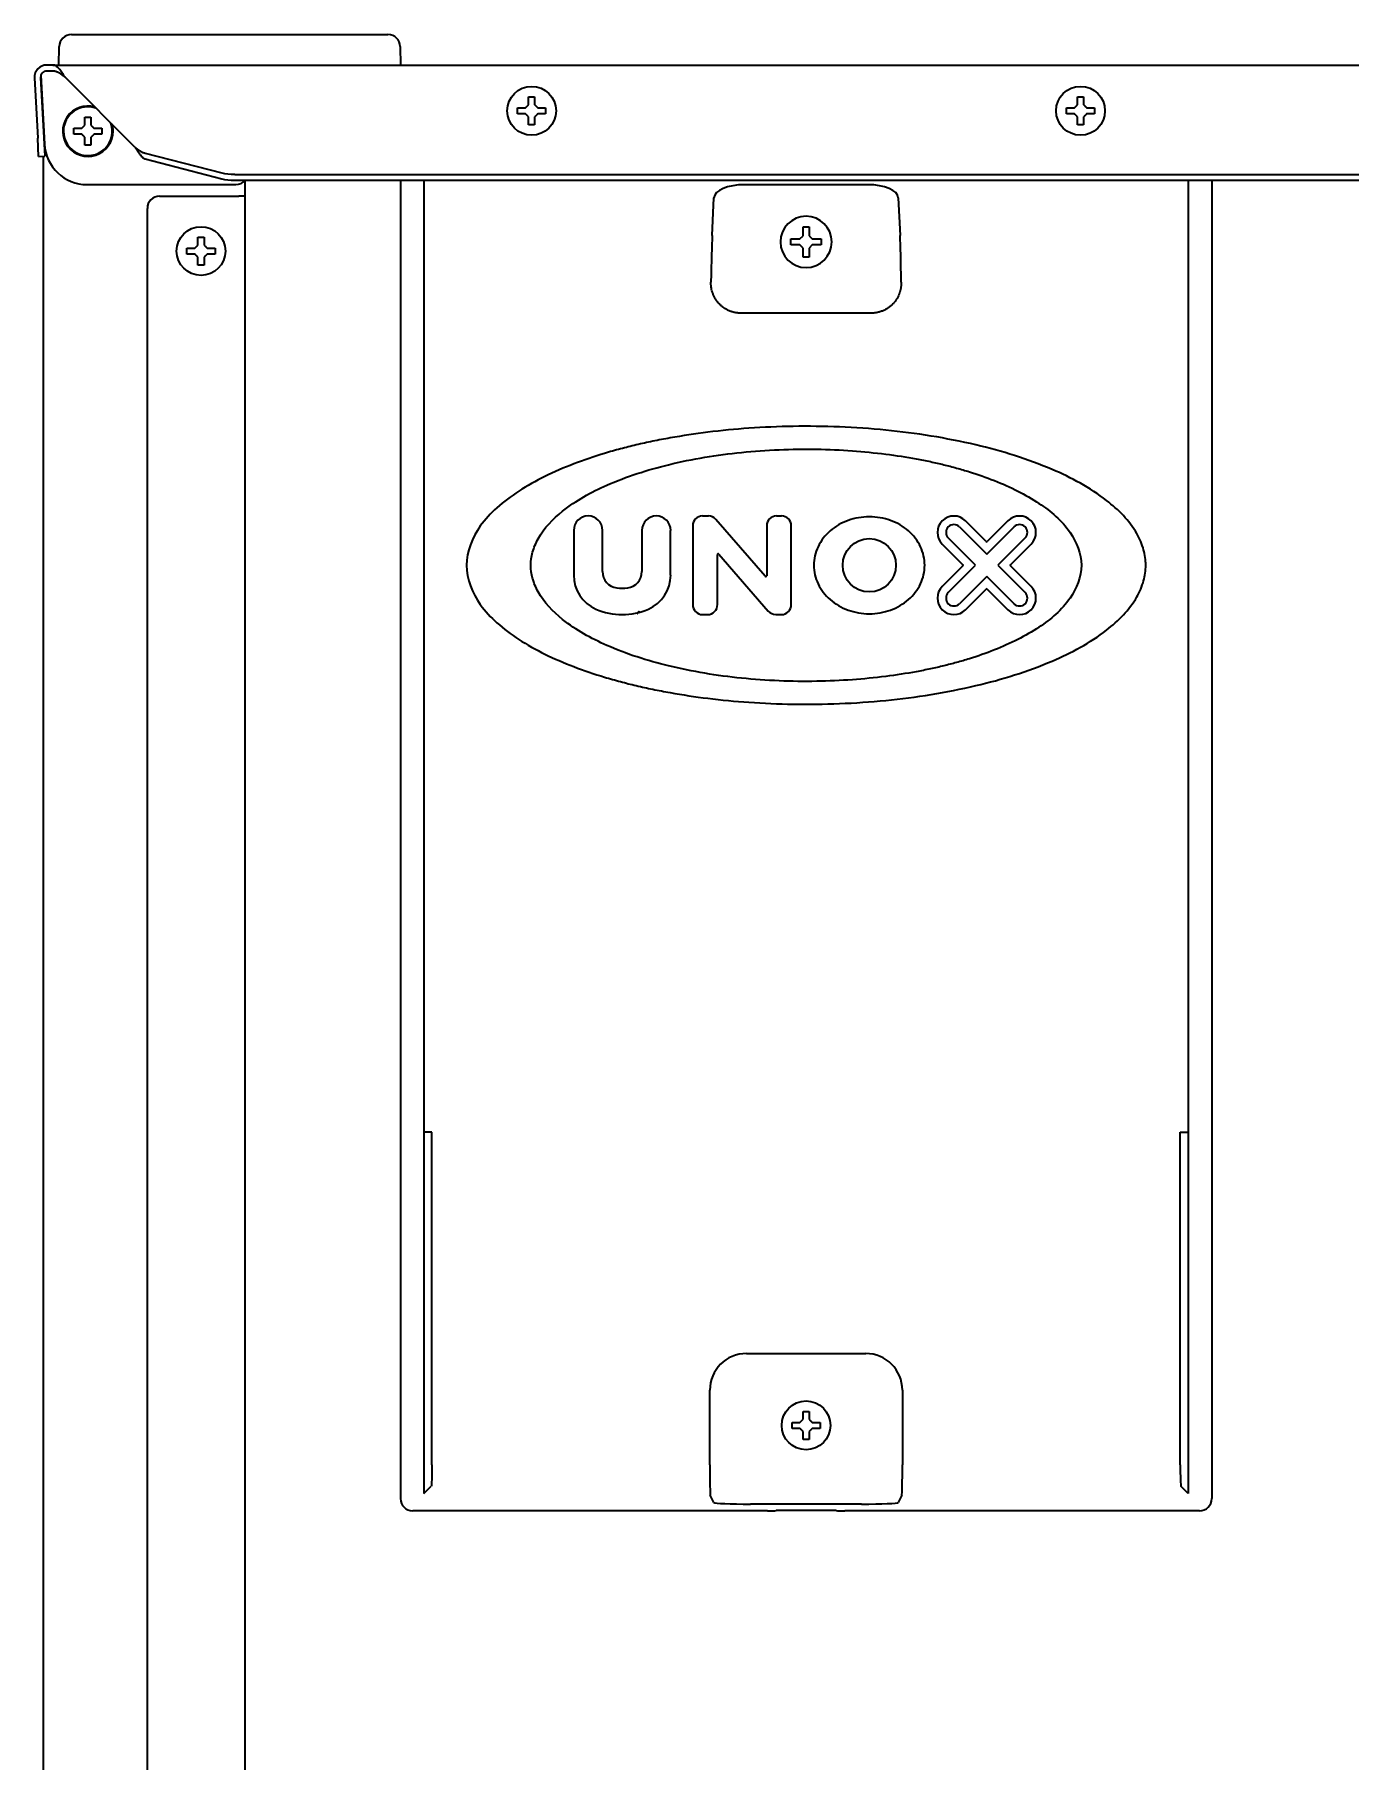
# Model space of a CAD drawing. Extents: x 5997 to 10491, y -672 to 3708.
# Drawn here: x 5997.1 to 6212.8, y 2130.2 to 2413.3 of the extents above; entities that cross this region are included whole.
import ezdxf

# ---------------------------------------------------------------- set-up
doc = ezdxf.new("R2010")
doc.units = 0
doc.header["$LTSCALE"] = 5
doc.layers.add('1', color=7, linetype='CONTINUOUS', true_color=0xffffff)

msp = doc.modelspace()

# ---------------------------------------------------------------- linework, layer by layer
at = {"layer": '1', "color": 7, "linetype": 'Continuous', "lineweight": 35}
for p, q in [((6003.13, 2413.33), (6008.12, 2413.33)), ((6008.12, 2413.33), (6050.02, 2413.33)), ((6050.02, 2413.33), (6055.02, 2413.33)), ((6001.07, 2408.33), (6001.13, 2411.36)), ((6057.02, 2411.36), (6057.07, 2408.33)), ((5998.07, 2406.27), (5998.59, 2396.37)), ((5998.13, 2406.66), (5998.72, 2395.37)), ((6000.07, 2408.33), (5999.07, 2408.33)), ((6000.07, 2407.33), (5999.07, 2407.33)), ((6000.07, 2408.33), (6857.07, 2408.33)), ((6013.54, 2394.86), (6002.07, 2406.33)), ((5997.08, 2406.22), (5997.59, 2396.32)), ((6076.27, 2400.83), (6076.27, 2401.33)), ((6076.27, 2400.33), (6076.27, 2400.83)), ((6080.87, 2401.33), (6080.87, 2400.83)), ((6080.87, 2400.83), (6080.87, 2400.33)), ((6166.27, 2400.83), (6166.27, 2401.33)), ((6166.27, 2400.33), (6166.27, 2400.83)), ((6170.87, 2401.33), (6170.87, 2400.83)), ((6170.87, 2400.83), (6170.87, 2400.33)), ((6003.52, 2397.48), (6003.52, 2397.98)), ((6008.12, 2397.98), (6008.12, 2397.48)), ((5997.75, 2393.33), (5997.59, 2396.32)), ((5998.59, 2396.37), (5998.75, 2393.38)), ((6003.52, 2396.98), (6003.52, 2397.48)), ((6008.12, 2397.48), (6008.12, 2396.98)), ((5997.75, 2393.33), (5998.75, 2393.38)), ((5998.57, 1373.93), (5998.57, 2393.36)), ((6015.2, 2393.89), (6027.79, 2390.64)), ((6015.2, 2392.93), (6027.79, 2389.67)), ((6029.91, 2390.41), (6827.23, 2390.41)), ((6029.91, 2389.44), (6827.23, 2389.44)), ((6031.57, 2389.44), (6031.57, 1394.13)), ((6057.07, 2389.44), (6057.07, 2173.32)), ((6060.92, 2389.44), (6060.92, 2233.39)), ((6186.23, 2389.44), (6186.23, 2233.39)), ((6190.07, 2389.44), (6190.07, 2173.32)), ((6005.7, 2388.73), (6030.08, 2388.73)), ((6017.57, 2386.83), (6030.57, 2386.83)), ((6031.57, 2386.83), (6030.57, 2386.83)), ((6108.17, 2380.37), (6108.47, 2386.57)), ((6133.68, 2388.71), (6113.47, 2388.71)), ((6138.68, 2386.57), (6138.97, 2380.37)), ((6015.57, 1396.13), (6015.57, 2384.83)), ((6123.07, 2380.33), (6123.07, 2381.83)), ((6123.07, 2381.83), (6124.07, 2381.83)), ((6124.07, 2381.83), (6124.07, 2380.33)), ((6022.07, 2377.83), (6022.07, 2378.33)), ((6026.67, 2378.33), (6026.67, 2377.83)), ((6121.07, 2379.83), (6122.57, 2379.83)), ((6121.07, 2379.33), (6121.07, 2379.83)), ((6121.07, 2378.83), (6121.07, 2379.33)), ((6122.57, 2378.83), (6121.07, 2378.83)), ((6122.57, 2379.83), (6123.07, 2380.33)), ((6123.07, 2378.33), (6122.57, 2378.83)), ((6123.07, 2376.83), (6123.07, 2378.33)), ((6124.07, 2380.33), (6124.57, 2379.83)), ((6124.57, 2378.83), (6124.07, 2378.33)), ((6124.07, 2378.33), (6124.07, 2376.83)), ((6124.57, 2379.83), (6126.07, 2379.83)), ((6126.07, 2378.83), (6124.57, 2378.83)), ((6126.07, 2379.83), (6126.07, 2379.33)), ((6126.07, 2379.33), (6126.07, 2378.83)), ((6022.07, 2377.33), (6022.07, 2377.83)), ((6026.67, 2377.83), (6026.67, 2377.33)), ((6124.07, 2376.83), (6123.07, 2376.83)), ((6134.25, 2367.65), (6112.9, 2367.65)), ((6105, 2332.79), (6105, 2319.87)), ((6107.55, 2334.4), (6106.61, 2334.4)), ((6116.88, 2324.52), (6108.77, 2333.85)), ((6117.11, 2332.79), (6117.11, 2324.61)), ((6119.53, 2334.4), (6118.73, 2334.4)), ((6121.15, 2319.87), (6121.15, 2332.79)), ((6153.09, 2330.23), (6149.7, 2333.61)), ((6156.66, 2333.61), (6153.28, 2330.23)), ((6085.48, 2332.05), (6085.48, 2324.7)), ((6090.19, 2325.29), (6090.19, 2332.05)), ((6096.65, 2332.05), (6096.65, 2325.29)), ((6101.36, 2324.7), (6101.36, 2332.05)), ((6145.9, 2329.81), (6149.28, 2326.42)), ((6151.37, 2326.33), (6146.89, 2330.8)), ((6148.71, 2332.62), (6153.18, 2328.14)), ((6153.18, 2328.14), (6157.66, 2332.62)), ((6159.48, 2330.8), (6155, 2326.33)), ((6157.09, 2326.42), (6160.47, 2329.81)), ((6109.04, 2319.87), (6109.04, 2328.05)), ((6109.27, 2328.14), (6117.38, 2318.81)), ((6149.28, 2326.23), (6145.9, 2322.85)), ((6146.89, 2321.85), (6151.37, 2326.33)), ((6153.18, 2324.51), (6148.71, 2320.03)), ((6157.66, 2320.03), (6153.18, 2324.51)), ((6155, 2326.33), (6159.48, 2321.85)), ((6160.47, 2322.85), (6157.09, 2326.23)), ((6149.7, 2319.04), (6153.09, 2322.42)), ((6153.28, 2322.42), (6156.66, 2319.04)), ((6106.61, 2318.25), (6107.42, 2318.25)), ((6118.6, 2318.25), (6119.53, 2318.25)), ((6060.92, 2233.39), (6060.92, 2174.17)), ((6062.23, 2233.39), (6060.92, 2233.39)), ((6062.23, 2178.87), (6062.23, 2233.39)), ((6184.91, 2178.87), (6184.91, 2233.39)), ((6184.91, 2233.39), (6186.23, 2233.39)), ((6186.23, 2233.39), (6186.23, 2174.17)), ((6113.79, 2197.11), (6133.36, 2197.11)), ((6107.79, 2178.87), (6107.79, 2191.11)), ((6139.36, 2191.11), (6139.36, 2178.87)), ((6121.27, 2185.33), (6121.27, 2185.83)), ((6125.87, 2185.83), (6125.87, 2185.33)), ((6121.27, 2184.83), (6121.27, 2185.33)), ((6125.87, 2185.33), (6125.87, 2184.83)), ((6060.92, 2174.17), (6062.11, 2175.37)), ((6186.23, 2174.17), (6185.03, 2175.37)), ((6117.24, 2171.33), (6059.07, 2171.33)), ((6108.47, 2172.67), (6107.87, 2173.87)), ((6132.68, 2172.43), (6114.47, 2172.43)), ((6127.07, 2171.4), (6120.07, 2171.4)), ((6188.07, 2171.33), (6129.9, 2171.33)), ((6139.27, 2173.87), (6138.68, 2172.67))]:
    msp.add_line(p, q, dxfattribs=at)
for centre, radius in [((6078.57, 2400.83), 4), ((6168.57, 2400.83), 4), ((6024.37, 2377.83), 4), ((6133.94, 2326.33), 4.37), ((6123.57, 2185.33), 4)]:
    msp.add_circle(centre, radius, dxfattribs=at)
for centre, radius, start, end in [((6003.13, 2411.33), 2, 90, 179), ((6055.02, 2411.33), 2, 1, 90), ((5999.07, 2406.33), 2, 90, 183), ((5999.07, 2406.33), 1, 90, 183), ((6005.82, 2397.48), 4.13, 74.0475, 0), ((6005.82, 2397.48), 4, 70.6332, 180), ((6005.82, 2397.48), 4, 180, 19.3612), ((6005.82, 2397.48), 4.13, 0, 15.9581), ((6017.57, 2384.83), 2, 90, 180), ((6123.57, 2379.33), 4.2, 0, 180), ((6123.57, 2379.33), 4.2, 180, 0), ((6087.84, 2332.05), 2.36, 0, 180), ((6099.01, 2332.05), 2.36, 0, 180), ((6106.61, 2332.79), 1.62, 90, 180), ((6107.55, 2332.79), 1.62, 41, 90), ((6118.73, 2332.79), 1.62, 90, 180), ((6119.53, 2332.79), 1.62, 0, 90), ((6147.8, 2331.71), 2.69, 45, 225), ((6147.8, 2331.71), 1.29, 45, 225), ((6158.57, 2331.71), 2.69, 315, 135), ((6158.57, 2331.71), 1.29, 315, 135), ((6153.18, 2330.32), 0.135, 225, 315), ((6109.17, 2328.05), 0.135, 41, 180), ((6091.54, 2324.7), 6.06, 180, 246.4218), ((6092.88, 2325.29), 2.69, 180, 262.3377), ((6093.96, 2325.29), 2.69, 277.6623, 0), ((6095.31, 2324.7), 6.06, 293.5782, 0), ((6116.98, 2324.61), 0.135, 221, 0), ((6149.19, 2326.33), 0.135, 315, 45), ((6157.18, 2326.33), 0.135, 135, 225), ((6093.42, 2329.29), 6.73, 262.3377, 277.6623), ((6147.8, 2320.94), 2.69, 135, 315), ((6147.8, 2320.94), 1.29, 135, 315), ((6153.18, 2322.33), 0.135, 45, 135), ((6158.57, 2320.94), 2.69, 225, 45), ((6158.57, 2320.94), 1.29, 225, 45), ((6093.42, 2329.02), 10.77, 246.4218, 293.5782), ((6106.61, 2319.87), 1.62, 180, 270), ((6107.42, 2319.87), 1.62, 270, 0), ((6118.6, 2319.87), 1.62, 221, 270), ((6119.53, 2319.87), 1.62, 270, 0)]:
    msp.add_arc(centre, radius, start, end, dxfattribs=at)
for centre, major_axis, ratio, start_param, end_param in [((6005.71, 2395.75), (2.31, 6.64), 0.995739, 1.958905, 3.474527), ((6029.91, 2391.19), (3, 0), 0.258819, 3.926991, 4.712389), ((6029.91, 2390.22), (-3, 0), 0.258819, 0.785398, 1.570796), ((6030.07, 2390.73), (-1.42, 1.42), 0.992433, 2.359993, 3.233014), ((6113.47, 2386.53), (5, 0), 0.436764, 1.570796, 3.124139), ((6133.68, 2386.53), (-5, 0), 0.436764, 3.159046, 4.712389), ((6108.35, 2353.12), (0, 29), 0.017455, 0.349066, 0.828488), ((6138.8, 2353.12), (0, 29), 0.017455, -0.828488, -0.349066), ((6113.79, 2191.11), (-4.24, 4.24), 0.999594, -0.785246, 0.785246), ((6133.36, 2191.11), (4.24, 4.24), 0.999594, 5.497939, 7.068431), ((6107.87, 2178.87), (0, 5), 0.017455, 1.570796, 3.106686), ((6139.27, 2178.87), (0, 5), 0.017455, 3.176499, 4.712389), ((6185.04, 2178.87), (0, 3.5), 0.034921, 1.570796, 3.106686), ((6059.07, 2173.33), (1.42, 1.42), 0.998783, 2.356803, 3.926382), ((6114.47, 2172.68), (6, 0), 0.040741, 3.159046, 4.712389), ((6117.24, 2171.38), (1.5, 0), 0.034921, 4.712389, 5.943348), ((6120.07, 2171.34), (1.5, 0), 0.034921, 1.570796, 2.801756), ((6127.07, 2171.34), (-1.5, 0), 0.034921, 3.48143, 4.712389), ((6129.9, 2171.38), (-1.5, 0), 0.034921, 0.339837, 1.570796), ((6132.68, 2172.68), (-6, 0), 0.040741, 1.570796, 3.124139), ((6188.07, 2173.33), (-1.42, 1.42), 0.998783, 2.356803, 3.926382)]:
    msp.add_ellipse(centre, major_axis=major_axis, ratio=ratio, start_param=start_param, end_param=end_param, dxfattribs=at)
at = {"layer": '1', "color": 7, "linetype": 'Continuous', "lineweight": 35, "extrusion": (0, 0, -1)}
msp.add_ellipse((6062.11, 2178.87), major_axis=(0, 3.5), ratio=0.034921, start_param=1.570796, end_param=3.106686, dxfattribs=at)
at = {"layer": '1', "color": 7, "linetype": 'Continuous', "lineweight": 35}
for points in [[(6002.07, 2406.33), (6001.91, 2406.59), (6001.57, 2407.11), (6001.07, 2407.78), (6000.57, 2408.22), (6000.24, 2408.33), (6000.07, 2408.33)], [(6002.07, 2406.33), (6002.01, 2406.38), (6001.87, 2406.48), (6001.67, 2406.64), (6001.47, 2406.78), (6001.27, 2406.92), (6001.07, 2407.04), (6000.87, 2407.14), (6000.67, 2407.22), (6000.47, 2407.28), (6000.27, 2407.32), (6000.14, 2407.33), (6000.07, 2407.33)], [(6077.57, 2401.33), (6077.6, 2401.35), (6077.64, 2401.4), (6077.72, 2401.47), (6077.79, 2401.54), (6077.86, 2401.61), (6077.93, 2401.68), (6078, 2401.75), (6078.05, 2401.8), (6078.07, 2401.83)], [(6078.07, 2401.83), (6078.07, 2401.88), (6078.07, 2401.99), (6078.07, 2402.15), (6078.07, 2402.31), (6078.07, 2402.46), (6078.07, 2402.62), (6078.07, 2402.77), (6078.07, 2402.94), (6078.07, 2403.06), (6078.07, 2403.13)], [(6078.07, 2403.13), (6078.24, 2403.13), (6078.57, 2403.13), (6078.91, 2403.13), (6079.07, 2403.13)], [(6079.07, 2401.83), (6079.1, 2401.8), (6079.15, 2401.75), (6079.22, 2401.68), (6079.3, 2401.6), (6079.37, 2401.53), (6079.43, 2401.46), (6079.5, 2401.4), (6079.55, 2401.35), (6079.57, 2401.33)], [(6079.57, 2401.33), (6079.63, 2401.33), (6079.74, 2401.33), (6079.9, 2401.33), (6080.06, 2401.33), (6080.21, 2401.33), (6080.36, 2401.33), (6080.52, 2401.33), (6080.69, 2401.33), (6080.81, 2401.33), (6080.87, 2401.33)], [(6167.57, 2401.33), (6167.6, 2401.35), (6167.64, 2401.4), (6167.72, 2401.47), (6167.79, 2401.54), (6167.86, 2401.61), (6167.93, 2401.68), (6168, 2401.75), (6168.05, 2401.8), (6168.07, 2401.83)], [(6168.07, 2401.83), (6168.07, 2401.88), (6168.07, 2401.99), (6168.07, 2402.15), (6168.07, 2402.31), (6168.07, 2402.46), (6168.07, 2402.62), (6168.07, 2402.77), (6168.07, 2402.94), (6168.07, 2403.06), (6168.07, 2403.13)], [(6168.07, 2403.13), (6168.24, 2403.13), (6168.57, 2403.13), (6168.91, 2403.13), (6169.07, 2403.13)], [(6169.07, 2401.83), (6169.1, 2401.8), (6169.15, 2401.75), (6169.22, 2401.68), (6169.3, 2401.6), (6169.37, 2401.53), (6169.43, 2401.46), (6169.5, 2401.4), (6169.55, 2401.35), (6169.57, 2401.33)], [(6169.57, 2401.33), (6169.63, 2401.33), (6169.74, 2401.33), (6169.9, 2401.33), (6170.06, 2401.33), (6170.21, 2401.33), (6170.36, 2401.33), (6170.52, 2401.33), (6170.69, 2401.33), (6170.81, 2401.33), (6170.87, 2401.33)], [(6004.82, 2397.98), (6004.85, 2398), (6004.89, 2398.05), (6004.97, 2398.12), (6005.04, 2398.19), (6005.11, 2398.26), (6005.18, 2398.33), (6005.25, 2398.4), (6005.3, 2398.45), (6005.32, 2398.48)], [(6005.32, 2398.48), (6005.32, 2398.53), (6005.32, 2398.64), (6005.32, 2398.8), (6005.32, 2398.96), (6005.32, 2399.11), (6005.32, 2399.27), (6005.32, 2399.42), (6005.32, 2399.59), (6005.32, 2399.71), (6005.32, 2399.78)], [(6005.32, 2399.78), (6005.49, 2399.78), (6005.82, 2399.78), (6006.16, 2399.78), (6006.32, 2399.78)], [(6006.32, 2398.48), (6006.35, 2398.45), (6006.4, 2398.4), (6006.47, 2398.33), (6006.55, 2398.25), (6006.62, 2398.18), (6006.68, 2398.11), (6006.75, 2398.05), (6006.8, 2398), (6006.82, 2397.98)], [(6006.82, 2397.98), (6006.88, 2397.98), (6006.99, 2397.98), (6007.15, 2397.98), (6007.31, 2397.98), (6007.46, 2397.98), (6007.61, 2397.98), (6007.77, 2397.98), (6007.94, 2397.98), (6008.06, 2397.98), (6008.12, 2397.98)], [(6077.57, 2400.33), (6077.52, 2400.33), (6077.41, 2400.33), (6077.25, 2400.33), (6077.09, 2400.33), (6076.93, 2400.33), (6076.78, 2400.33), (6076.63, 2400.33), (6076.46, 2400.33), (6076.34, 2400.33), (6076.27, 2400.33)], [(6078.07, 2399.83), (6078.05, 2399.85), (6078, 2399.9), (6077.92, 2399.98), (6077.85, 2400.05), (6077.78, 2400.12), (6077.71, 2400.19), (6077.64, 2400.26), (6077.6, 2400.3), (6077.57, 2400.33)], [(6079.07, 2398.53), (6078.91, 2398.53), (6078.57, 2398.53), (6078.24, 2398.53), (6078.07, 2398.53)], [(6079.57, 2400.33), (6079.55, 2400.3), (6079.5, 2400.25), (6079.43, 2400.18), (6079.36, 2400.11), (6079.29, 2400.04), (6079.22, 2399.97), (6079.14, 2399.9), (6079.1, 2399.85), (6079.07, 2399.83)], [(6079.07, 2399.83), (6079.07, 2399.77), (6079.07, 2399.66), (6079.07, 2399.5), (6079.07, 2399.34), (6079.07, 2399.19), (6079.07, 2399.04), (6079.07, 2398.88), (6079.07, 2398.71), (6079.07, 2398.59), (6079.07, 2398.53)], [(6167.57, 2400.33), (6167.52, 2400.33), (6167.41, 2400.33), (6167.25, 2400.33), (6167.09, 2400.33), (6166.93, 2400.33), (6166.78, 2400.33), (6166.63, 2400.33), (6166.46, 2400.33), (6166.34, 2400.33), (6166.27, 2400.33)], [(6168.07, 2399.83), (6168.05, 2399.85), (6168, 2399.9), (6167.92, 2399.98), (6167.85, 2400.05), (6167.78, 2400.12), (6167.71, 2400.19), (6167.64, 2400.26), (6167.6, 2400.3), (6167.57, 2400.33)], [(6169.07, 2398.53), (6168.91, 2398.53), (6168.57, 2398.53), (6168.24, 2398.53), (6168.07, 2398.53)], [(6169.57, 2400.33), (6169.55, 2400.3), (6169.5, 2400.25), (6169.43, 2400.18), (6169.36, 2400.11), (6169.29, 2400.04), (6169.22, 2399.97), (6169.14, 2399.9), (6169.1, 2399.85), (6169.07, 2399.83)], [(6169.07, 2399.83), (6169.07, 2399.77), (6169.07, 2399.66), (6169.07, 2399.5), (6169.07, 2399.34), (6169.07, 2399.19), (6169.07, 2399.04), (6169.07, 2398.88), (6169.07, 2398.71), (6169.07, 2398.59), (6169.07, 2398.53)], [(6004.82, 2396.98), (6004.77, 2396.98), (6004.66, 2396.98), (6004.5, 2396.98), (6004.34, 2396.98), (6004.18, 2396.98), (6004.03, 2396.98), (6003.88, 2396.98), (6003.71, 2396.98), (6003.59, 2396.98), (6003.52, 2396.98)], [(6005.32, 2396.48), (6005.3, 2396.5), (6005.25, 2396.55), (6005.17, 2396.63), (6005.1, 2396.7), (6005.03, 2396.77), (6004.96, 2396.84), (6004.89, 2396.91), (6004.85, 2396.95), (6004.82, 2396.98)], [(6006.32, 2395.18), (6006.16, 2395.18), (6005.82, 2395.18), (6005.49, 2395.18), (6005.32, 2395.18)], [(6006.82, 2396.98), (6006.8, 2396.95), (6006.75, 2396.9), (6006.68, 2396.83), (6006.61, 2396.76), (6006.54, 2396.69), (6006.47, 2396.62), (6006.39, 2396.55), (6006.35, 2396.5), (6006.32, 2396.48)], [(6006.32, 2396.48), (6006.32, 2396.42), (6006.32, 2396.31), (6006.32, 2396.15), (6006.32, 2395.99), (6006.32, 2395.84), (6006.32, 2395.69), (6006.32, 2395.53), (6006.32, 2395.36), (6006.32, 2395.24), (6006.32, 2395.18)], [(6013.54, 2394.86), (6013.58, 2394.79), (6013.68, 2394.64), (6013.82, 2394.43), (6013.96, 2394.22), (6014.09, 2394.01), (6014.23, 2393.82), (6014.37, 2393.64), (6014.51, 2393.47), (6014.65, 2393.33), (6014.79, 2393.19), (6014.93, 2393.08), (6015.07, 2392.99), (6015.16, 2392.95), (6015.2, 2392.93)], [(6013.54, 2394.86), (6013.6, 2394.81), (6013.72, 2394.72), (6013.91, 2394.57), (6014.09, 2394.44), (6014.28, 2394.31), (6014.46, 2394.19), (6014.65, 2394.09), (6014.83, 2394.01), (6015.02, 2393.94), (6015.14, 2393.91), (6015.2, 2393.89)], [(6023.37, 2378.33), (6023.4, 2378.35), (6023.44, 2378.4), (6023.52, 2378.47), (6023.59, 2378.54), (6023.66, 2378.61), (6023.73, 2378.68), (6023.8, 2378.75), (6023.85, 2378.8), (6023.87, 2378.83)], [(6023.87, 2378.83), (6023.87, 2378.88), (6023.87, 2378.99), (6023.87, 2379.15), (6023.87, 2379.31), (6023.87, 2379.46), (6023.87, 2379.62), (6023.87, 2379.77), (6023.87, 2379.94), (6023.87, 2380.06), (6023.87, 2380.13)], [(6023.87, 2380.13), (6024.04, 2380.13), (6024.37, 2380.13), (6024.71, 2380.13), (6024.87, 2380.13)], [(6024.87, 2378.83), (6024.9, 2378.8), (6024.95, 2378.75), (6025.02, 2378.68), (6025.1, 2378.6), (6025.17, 2378.53), (6025.23, 2378.46), (6025.3, 2378.4), (6025.35, 2378.35), (6025.37, 2378.33)], [(6025.37, 2378.33), (6025.43, 2378.33), (6025.54, 2378.33), (6025.7, 2378.33), (6025.86, 2378.33), (6026.01, 2378.33), (6026.16, 2378.33), (6026.32, 2378.33), (6026.49, 2378.33), (6026.61, 2378.33), (6026.67, 2378.33)], [(6023.37, 2377.33), (6023.32, 2377.33), (6023.21, 2377.33), (6023.05, 2377.33), (6022.89, 2377.33), (6022.73, 2377.33), (6022.58, 2377.33), (6022.43, 2377.33), (6022.26, 2377.33), (6022.14, 2377.33), (6022.07, 2377.33)], [(6023.87, 2376.83), (6023.85, 2376.85), (6023.8, 2376.9), (6023.72, 2376.98), (6023.65, 2377.05), (6023.58, 2377.12), (6023.51, 2377.19), (6023.44, 2377.26), (6023.4, 2377.3), (6023.37, 2377.33)], [(6024.87, 2375.53), (6024.71, 2375.53), (6024.37, 2375.53), (6024.04, 2375.53), (6023.87, 2375.53)], [(6025.37, 2377.33), (6025.35, 2377.3), (6025.3, 2377.25), (6025.23, 2377.18), (6025.16, 2377.11), (6025.09, 2377.04), (6025.02, 2376.97), (6024.94, 2376.9), (6024.9, 2376.85), (6024.87, 2376.83)], [(6024.87, 2376.83), (6024.87, 2376.77), (6024.87, 2376.66), (6024.87, 2376.5), (6024.87, 2376.34), (6024.87, 2376.19), (6024.87, 2376.04), (6024.87, 2375.88), (6024.87, 2375.71), (6024.87, 2375.59), (6024.87, 2375.53)], [(6122.57, 2185.83), (6122.6, 2185.85), (6122.64, 2185.9), (6122.72, 2185.97), (6122.79, 2186.04), (6122.86, 2186.11), (6122.93, 2186.18), (6123, 2186.25), (6123.05, 2186.3), (6123.07, 2186.33)], [(6123.07, 2186.33), (6123.07, 2186.38), (6123.07, 2186.49), (6123.07, 2186.65), (6123.07, 2186.81), (6123.07, 2186.96), (6123.07, 2187.12), (6123.07, 2187.27), (6123.07, 2187.44), (6123.07, 2187.56), (6123.07, 2187.63)], [(6123.07, 2187.63), (6123.24, 2187.63), (6123.57, 2187.63), (6123.91, 2187.63), (6124.07, 2187.63)], [(6124.07, 2186.33), (6124.1, 2186.3), (6124.15, 2186.25), (6124.22, 2186.18), (6124.3, 2186.1), (6124.37, 2186.03), (6124.43, 2185.96), (6124.5, 2185.9), (6124.55, 2185.85), (6124.57, 2185.83)], [(6124.57, 2185.83), (6124.63, 2185.83), (6124.74, 2185.83), (6124.9, 2185.83), (6125.06, 2185.83), (6125.21, 2185.83), (6125.36, 2185.83), (6125.52, 2185.83), (6125.69, 2185.83), (6125.81, 2185.83), (6125.87, 2185.83)], [(6122.57, 2184.83), (6122.52, 2184.83), (6122.41, 2184.83), (6122.25, 2184.83), (6122.09, 2184.83), (6121.93, 2184.83), (6121.78, 2184.83), (6121.63, 2184.83), (6121.46, 2184.83), (6121.34, 2184.83), (6121.27, 2184.83)], [(6123.07, 2184.33), (6123.05, 2184.35), (6123, 2184.4), (6122.92, 2184.48), (6122.85, 2184.55), (6122.78, 2184.62), (6122.71, 2184.69), (6122.64, 2184.76), (6122.6, 2184.8), (6122.57, 2184.83)], [(6124.07, 2183.03), (6123.91, 2183.03), (6123.57, 2183.03), (6123.24, 2183.03), (6123.07, 2183.03)], [(6124.57, 2184.83), (6124.55, 2184.8), (6124.5, 2184.75), (6124.43, 2184.68), (6124.36, 2184.61), (6124.29, 2184.54), (6124.22, 2184.47), (6124.14, 2184.4), (6124.1, 2184.35), (6124.07, 2184.33)], [(6124.07, 2184.33), (6124.07, 2184.27), (6124.07, 2184.16), (6124.07, 2184), (6124.07, 2183.84), (6124.07, 2183.69), (6124.07, 2183.54), (6124.07, 2183.38), (6124.07, 2183.21), (6124.07, 2183.09), (6124.07, 2183.03)]]:
    msp.add_open_spline(points, degree=3, dxfattribs=at)
for points, knots in [([(6076.27, 2401.33), (6076.48, 2401.33), (6076.69, 2401.33), (6077.01, 2401.33), (6077.12, 2401.33), (6077.34, 2401.33), (6077.46, 2401.33), (6077.57, 2401.33)], [0, 0, 0, 0, 0.5, 0.5, 0.75, 0.75, 1, 1, 1, 1]), ([(6079.07, 2403.13), (6079.07, 2402.92), (6079.07, 2402.71), (6079.07, 2402.39), (6079.07, 2402.28), (6079.07, 2402.05), (6079.07, 2401.94), (6079.07, 2401.83)], [0, 0, 0, 0, 0.5, 0.5, 0.75, 0.75, 1, 1, 1, 1]), ([(6166.27, 2401.33), (6166.48, 2401.33), (6166.69, 2401.33), (6167.01, 2401.33), (6167.12, 2401.33), (6167.34, 2401.33), (6167.46, 2401.33), (6167.57, 2401.33)], [0, 0, 0, 0, 0.5, 0.5, 0.75, 0.75, 1, 1, 1, 1]), ([(6169.07, 2403.13), (6169.07, 2402.92), (6169.07, 2402.71), (6169.07, 2402.39), (6169.07, 2402.28), (6169.07, 2402.05), (6169.07, 2401.94), (6169.07, 2401.83)], [0, 0, 0, 0, 0.5, 0.5, 0.75, 0.75, 1, 1, 1, 1]), ([(6003.52, 2397.98), (6003.73, 2397.98), (6003.94, 2397.98), (6004.26, 2397.98), (6004.37, 2397.98), (6004.59, 2397.98), (6004.71, 2397.98), (6004.82, 2397.98)], [0, 0, 0, 0, 0.5, 0.5, 0.75, 0.75, 1, 1, 1, 1]), ([(6006.32, 2399.78), (6006.32, 2399.57), (6006.32, 2399.36), (6006.32, 2399.04), (6006.32, 2398.93), (6006.32, 2398.7), (6006.32, 2398.59), (6006.32, 2398.48)], [0, 0, 0, 0, 0.5, 0.5, 0.75, 0.75, 1, 1, 1, 1]), ([(6078.07, 2398.53), (6078.07, 2398.73), (6078.07, 2398.94), (6078.07, 2399.26), (6078.07, 2399.37), (6078.07, 2399.6), (6078.07, 2399.71), (6078.07, 2399.83)], [0, 0, 0, 0, 0.5, 0.5, 0.75, 0.75, 1, 1, 1, 1]), ([(6080.87, 2400.33), (6080.67, 2400.33), (6080.46, 2400.33), (6080.14, 2400.33), (6080.03, 2400.33), (6079.8, 2400.33), (6079.69, 2400.33), (6079.57, 2400.33)], [0, 0, 0, 0, 0.5, 0.5, 0.75, 0.75, 1, 1, 1, 1]), ([(6168.07, 2398.53), (6168.07, 2398.73), (6168.07, 2398.94), (6168.07, 2399.26), (6168.07, 2399.37), (6168.07, 2399.6), (6168.07, 2399.71), (6168.07, 2399.83)], [0, 0, 0, 0, 0.5, 0.5, 0.75, 0.75, 1, 1, 1, 1]), ([(6170.87, 2400.33), (6170.67, 2400.33), (6170.46, 2400.33), (6170.14, 2400.33), (6170.03, 2400.33), (6169.8, 2400.33), (6169.69, 2400.33), (6169.57, 2400.33)], [0, 0, 0, 0, 0.5, 0.5, 0.75, 0.75, 1, 1, 1, 1]), ([(6005.32, 2395.18), (6005.32, 2395.38), (6005.32, 2395.59), (6005.32, 2395.91), (6005.32, 2396.02), (6005.32, 2396.25), (6005.32, 2396.36), (6005.32, 2396.48)], [0, 0, 0, 0, 0.5, 0.5, 0.75, 0.75, 1, 1, 1, 1]), ([(6008.12, 2396.98), (6007.92, 2396.98), (6007.71, 2396.98), (6007.39, 2396.98), (6007.28, 2396.98), (6007.05, 2396.98), (6006.94, 2396.98), (6006.82, 2396.98)], [0, 0, 0, 0, 0.5, 0.5, 0.75, 0.75, 1, 1, 1, 1]), ([(6022.07, 2378.33), (6022.28, 2378.33), (6022.49, 2378.33), (6022.81, 2378.33), (6022.92, 2378.33), (6023.14, 2378.33), (6023.26, 2378.33), (6023.37, 2378.33)], [0, 0, 0, 0, 0.5, 0.5, 0.75, 0.75, 1, 1, 1, 1]), ([(6024.87, 2380.13), (6024.87, 2379.92), (6024.87, 2379.71), (6024.87, 2379.39), (6024.87, 2379.28), (6024.87, 2379.05), (6024.87, 2378.94), (6024.87, 2378.83)], [0, 0, 0, 0, 0.5, 0.5, 0.75, 0.75, 1, 1, 1, 1]), ([(6023.87, 2375.53), (6023.87, 2375.73), (6023.87, 2375.94), (6023.87, 2376.26), (6023.87, 2376.37), (6023.87, 2376.6), (6023.87, 2376.71), (6023.87, 2376.83)], [0, 0, 0, 0, 0.5, 0.5, 0.75, 0.75, 1, 1, 1, 1]), ([(6026.67, 2377.33), (6026.47, 2377.33), (6026.26, 2377.33), (6025.94, 2377.33), (6025.83, 2377.33), (6025.6, 2377.33), (6025.49, 2377.33), (6025.37, 2377.33)], [0, 0, 0, 0, 0.5, 0.5, 0.75, 0.75, 1, 1, 1, 1]), ([(6112.9, 2367.65), (6112.85, 2367.65), (6112.8, 2367.65), (6112.7, 2367.65), (6112.56, 2367.66), (6112.41, 2367.67), (6112.13, 2367.71), (6111.94, 2367.74), (6111.66, 2367.81), (6111.57, 2367.83), (6111.43, 2367.87), (6111.39, 2367.89), (6111.3, 2367.92), (6111.25, 2367.93), (6111.03, 2368.01), (6110.86, 2368.09), (6110.53, 2368.25), (6110.37, 2368.34), (6110.18, 2368.47), (6110.14, 2368.49), (6110.07, 2368.55), (6109.96, 2368.62), (6109.85, 2368.7), (6109.65, 2368.87), (6109.52, 2368.99), (6109.29, 2369.23), (6109.17, 2369.35), (6109.04, 2369.51), (6109.02, 2369.55), (6108.97, 2369.61), (6108.94, 2369.65), (6108.87, 2369.74), (6108.83, 2369.81), (6108.7, 2370.01), (6108.62, 2370.15), (6108.47, 2370.42), (6108.41, 2370.56), (6108.32, 2370.76), (6108.3, 2370.83), (6108.26, 2370.94), (6108.25, 2370.97), (6108.22, 2371.04), (6108.21, 2371.08), (6108.16, 2371.25), (6108.12, 2371.39), (6108.06, 2371.66), (6108.04, 2371.8), (6107.98, 2372.2), (6107.97, 2372.46), (6107.97, 2372.73)], [0, 0, 0, 0, 0.015625, 0.015625, 0.03125, 0.0625, 0.0625, 0.125, 0.125, 0.15625, 0.15625, 0.171875, 0.171875, 0.1875, 0.1875, 0.25, 0.25, 0.3125, 0.3125, 0.328125, 0.328125, 0.34375, 0.375, 0.375, 0.4375, 0.4375, 0.5, 0.5, 0.515625, 0.515625, 0.53125, 0.53125, 0.5625, 0.5625, 0.625, 0.625, 0.6875, 0.6875, 0.71875, 0.71875, 0.734375, 0.734375, 0.75, 0.75, 0.8125, 0.8125, 0.875, 0.875, 1, 1, 1, 1]), ([(6139.17, 2372.73), (6139.17, 2372.66), (6139.17, 2372.59), (6139.17, 2372.46), (6139.17, 2372.4), (6139.16, 2372.2), (6139.14, 2372.06), (6139.11, 2371.8), (6139.08, 2371.66), (6139.02, 2371.39), (6138.99, 2371.25), (6138.92, 2371.04), (6138.9, 2370.97), (6138.86, 2370.87), (6138.85, 2370.84), (6138.82, 2370.77), (6138.81, 2370.73), (6138.74, 2370.56), (6138.67, 2370.42), (6138.53, 2370.15), (6138.45, 2370.01), (6138.28, 2369.75), (6138.18, 2369.61), (6138.05, 2369.45), (6138.03, 2369.42), (6137.97, 2369.36), (6137.94, 2369.32), (6137.86, 2369.23), (6137.8, 2369.17), (6137.62, 2368.99), (6137.49, 2368.87), (6137.22, 2368.65), (6137.08, 2368.54), (6136.91, 2368.43), (6136.89, 2368.42), (6136.85, 2368.4), (6136.83, 2368.38), (6136.77, 2368.35), (6136.65, 2368.28), (6136.53, 2368.21), (6136.29, 2368.09), (6136.12, 2368.02), (6135.77, 2367.89), (6135.58, 2367.83), (6135.35, 2367.78), (6135.3, 2367.76), (6135.21, 2367.75), (6135.07, 2367.72), (6134.92, 2367.7), (6134.64, 2367.66), (6134.44, 2367.65), (6134.25, 2367.65)], [0, 0, 0, 0, 0.03125, 0.03125, 0.0625, 0.0625, 0.125, 0.125, 0.1875, 0.1875, 0.25, 0.25, 0.28125, 0.28125, 0.296875, 0.296875, 0.3125, 0.3125, 0.375, 0.375, 0.4375, 0.4375, 0.5, 0.5, 0.515625, 0.515625, 0.53125, 0.53125, 0.5625, 0.5625, 0.625, 0.625, 0.6875, 0.6875, 0.695313, 0.695313, 0.703125, 0.703125, 0.71875, 0.75, 0.75, 0.8125, 0.8125, 0.875, 0.875, 0.890625, 0.890625, 0.90625, 0.9375, 0.9375, 1, 1, 1, 1]), ([(6179.26, 2326.33), (6179.26, 2327.18), (6179, 2329), (6177.28, 2332.96), (6172.29, 2337.91), (6163.17, 2342.74), (6150.89, 2346.52), (6136.59, 2348.77), (6124.09, 2349.27), (6114.35, 2348.86), (6107.62, 2348.21), (6102.37, 2347.42), (6098.47, 2346.67), (6095.75, 2346.07), (6093.12, 2345.41), (6089.68, 2344.44), (6085.5, 2343.03), (6080.77, 2340.99), (6076.51, 2338.63), (6072.91, 2335.94), (6069.38, 2332.23), (6067.89, 2328.61), (6067.89, 2326.33)], [0, 0, 0, 0, 0.019941, 0.042354, 0.099604, 0.179479, 0.281703, 0.398223, 0.516716, 0.573001, 0.625808, 0.674436, 0.697057, 0.718516, 0.739445, 0.760411, 0.802011, 0.842362, 0.880468, 0.915456, 0.946829, 1, 1, 1, 1]), ([(6078.45, 2326.33), (6078.45, 2327.04), (6078.66, 2328.56), (6080.05, 2331.85), (6084.07, 2335.99), (6091.47, 2340.04), (6101.43, 2343.2), (6113.02, 2345.08), (6123.15, 2345.5), (6131.05, 2345.15), (6136.5, 2344.61), (6140.76, 2343.96), (6143.92, 2343.33), (6146.12, 2342.83), (6148.25, 2342.27), (6151.04, 2341.46), (6154.43, 2340.28), (6158.27, 2338.58), (6162.65, 2336.05), (6167.01, 2332.43), (6168.7, 2328.22), (6168.7, 2326.33)], [0, 0, 0, 0, 0.020426, 0.043294, 0.101168, 0.181166, 0.283064, 0.398962, 0.516733, 0.572675, 0.625172, 0.673535, 0.696042, 0.717401, 0.73824, 0.759127, 0.800607, 0.840911, 0.879072, 0.945685, 1, 1, 1, 1]), ([(6143.02, 2326.33), (6143.02, 2327.37), (6142.52, 2329.51), (6140.46, 2332.15), (6137.45, 2333.87), (6133.94, 2334.47), (6130.43, 2333.87), (6127.41, 2332.15), (6125.35, 2329.51), (6124.85, 2327.37), (6124.85, 2326.33)], [0, 0, 0, 0, 0.117152, 0.239047, 0.367351, 0.5, 0.632649, 0.760953, 0.882848, 1, 1, 1, 1]), ([(6067.89, 2326.33), (6067.89, 2324.05), (6069.38, 2320.42), (6072.91, 2316.72), (6076.51, 2314.02), (6080.77, 2311.66), (6085.5, 2309.63), (6089.68, 2308.22), (6093.12, 2307.24), (6095.75, 2306.58), (6098.47, 2305.98), (6102.37, 2305.23), (6107.62, 2304.44), (6114.35, 2303.8), (6124.09, 2303.39), (6136.59, 2303.88), (6150.89, 2306.13), (6163.17, 2309.91), (6172.29, 2314.74), (6177.28, 2319.7), (6179, 2323.65), (6179.26, 2325.47), (6179.26, 2326.33)], [0, 0, 0, 0, 0.053171, 0.084544, 0.119532, 0.157638, 0.197989, 0.239589, 0.260555, 0.281484, 0.302943, 0.325564, 0.374192, 0.426999, 0.483284, 0.601777, 0.718297, 0.820521, 0.900396, 0.957646, 0.980059, 1, 1, 1, 1]), ([(6168.7, 2326.33), (6168.7, 2324.43), (6167.01, 2320.22), (6162.65, 2316.6), (6158.27, 2314.07), (6154.43, 2312.37), (6151.04, 2311.19), (6148.25, 2310.38), (6146.12, 2309.83), (6143.92, 2309.32), (6140.76, 2308.7), (6136.5, 2308.04), (6131.05, 2307.5), (6123.15, 2307.16), (6113.02, 2307.57), (6101.43, 2309.45), (6091.47, 2312.61), (6084.07, 2316.66), (6080.05, 2320.81), (6078.66, 2324.1), (6078.45, 2325.61), (6078.45, 2326.33)], [0, 0, 0, 0, 0.054315, 0.120928, 0.159089, 0.199393, 0.240873, 0.26176, 0.282599, 0.303958, 0.326465, 0.374828, 0.427325, 0.483267, 0.601038, 0.716936, 0.818834, 0.898832, 0.956706, 0.979574, 1, 1, 1, 1]), ([(6124.85, 2326.33), (6124.85, 2325.29), (6125.35, 2323.14), (6127.41, 2320.51), (6130.43, 2318.78), (6133.94, 2318.18), (6137.45, 2318.78), (6140.46, 2320.51), (6142.52, 2323.14), (6143.02, 2325.29), (6143.02, 2326.33)], [0, 0, 0, 0, 0.117152, 0.239047, 0.367351, 0.5, 0.632649, 0.760953, 0.882848, 1, 1, 1, 1]), ([(6095.89, 2318.4), (6095.9, 2318.4), (6095.9, 2318.41), (6095.91, 2318.43), (6095.93, 2318.44), (6095.94, 2318.46), (6095.95, 2318.48), (6095.96, 2318.49), (6095.98, 2318.51), (6095.99, 2318.53), (6096.01, 2318.55), (6096.02, 2318.57), (6096.04, 2318.59), (6096.05, 2318.6), (6096.07, 2318.62), (6096.08, 2318.65), (6096.1, 2318.67), (6096.12, 2318.69), (6096.13, 2318.71), (6096.15, 2318.73), (6096.17, 2318.76), (6096.19, 2318.78), (6096.2, 2318.8), (6096.21, 2318.81), (6096.21, 2318.81)], [0, 0, 0, 0, 0.039034, 0.0789, 0.119602, 0.161139, 0.203514, 0.246728, 0.290781, 0.335676, 0.381414, 0.427994, 0.475419, 0.52369, 0.572806, 0.622769, 0.67358, 0.72524, 0.777749, 0.831107, 0.885317, 0.940377, 0.99629, 1, 1, 1, 1]), ([(6121.27, 2185.83), (6121.48, 2185.83), (6121.69, 2185.83), (6122.01, 2185.83), (6122.12, 2185.83), (6122.34, 2185.83), (6122.46, 2185.83), (6122.57, 2185.83)], [0, 0, 0, 0, 0.5, 0.5, 0.75, 0.75, 1, 1, 1, 1]), ([(6124.07, 2187.63), (6124.07, 2187.42), (6124.07, 2187.21), (6124.07, 2186.89), (6124.07, 2186.78), (6124.07, 2186.55), (6124.07, 2186.44), (6124.07, 2186.33)], [0, 0, 0, 0, 0.5, 0.5, 0.75, 0.75, 1, 1, 1, 1]), ([(6123.07, 2183.03), (6123.07, 2183.23), (6123.07, 2183.44), (6123.07, 2183.76), (6123.07, 2183.87), (6123.07, 2184.1), (6123.07, 2184.21), (6123.07, 2184.33)], [0, 0, 0, 0, 0.5, 0.5, 0.75, 0.75, 1, 1, 1, 1]), ([(6125.87, 2184.83), (6125.67, 2184.83), (6125.46, 2184.83), (6125.14, 2184.83), (6125.03, 2184.83), (6124.8, 2184.83), (6124.69, 2184.83), (6124.57, 2184.83)], [0, 0, 0, 0, 0.5, 0.5, 0.75, 0.75, 1, 1, 1, 1])]:
    msp.add_open_spline(points, degree=3, knots=knots, dxfattribs=at)

doc.saveas('drawing.dxf')
